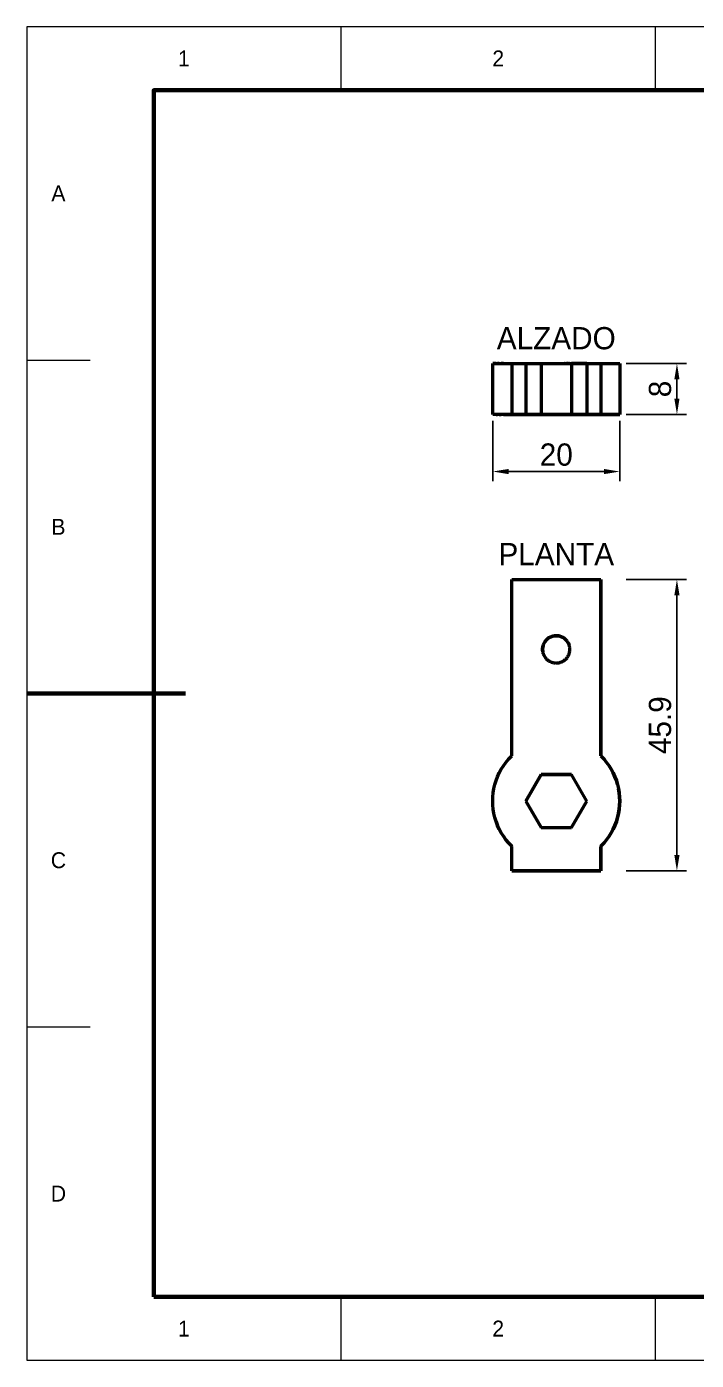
# Model space of a CAD drawing. Header units: millimetres. Extents: x 0 to 297, y 0 to 210.
# Drawn here: x 0 to 105.4, y 0 to 210 of the extents above; entities that cross this region are included whole.
import ezdxf
from ezdxf.enums import TextEntityAlignment as Align

# ---------------------------------------------------------------- set-up
doc = ezdxf.new("R2010")
doc.units = ezdxf.units.MM
doc.linetypes.add('DASHED', pattern=[1.524, 1.27, -0.254])
for name, color, linetype, lineweight in [('COTAS', 7, 'CONTINUOUS', 25), ('FINA', 7, 'CONTINUOUS', 18), ('NORMA', 7, 'CONTINUOUS', 70), ('OCULTA', 8, 'DASHED', 25), ('TEXTO', 7, 'CONTINUOUS', 25), ('VISIBLE', 7, 'CONTINUOUS', 50)]:
    doc.layers.add(name, color=color, linetype=linetype, lineweight=lineweight)
doc.dimstyles.new('F3D_1000', dxfattribs={"dimtxt": 3.5, "dimasz": 2.5, "dimexe": 1.5, "dimexo": 1, "dimgap": 0.9, "dimtad": 1, "dimdec": 1, "dimdsep": 46, "dimcen": 2.5, "dimazin": 3, "dimtfac": 1, "dimtmove": 0, "dimatfit": 3})

msp = doc.modelspace()

# ---------------------------------------------------------------- linework, layer by layer
at = {"layer": 'FINA'}
for p, q in [((49.5, 200), (49.5, 210)), ((99, 200), (99, 210)), ((0, 157.5), (10, 157.5)), ((0, 105), (10, 105)), ((0, 52.5), (10, 52.5)), ((49.5, 0), (49.5, 10)), ((99, 0), (99, 10))]:
    msp.add_line(p, q, dxfattribs=at)
msp.add_lwpolyline([(0, 0), (297, 0), (297, 210), (0, 210)], close=True, dxfattribs=at)
at = {"layer": 'NORMA'}
msp.add_line((0, 105), (25, 105), dxfattribs=at)
msp.add_lwpolyline([(20, 10), (287, 10), (287, 200), (20, 200)], close=True, dxfattribs=at)
at = {"layer": 'OCULTA'}
for p, q in [((73.39, 156.95), (73.41, 156.95)), ((73.41, 156.95), (73.47, 156.95)), ((73.47, 156.95), (73.58, 156.95)), ((73.58, 156.95), (73.73, 156.95)), ((73.73, 156.95), (73.92, 156.95)), ((73.92, 156.95), (74.15, 156.95)), ((74.15, 156.95), (74.42, 156.95)), ((74.42, 156.95), (74.73, 156.95)), ((74.73, 156.95), (75.07, 156.95)), ((75.07, 156.95), (75.46, 156.95)), ((75.46, 156.95), (75.87, 156.95)), ((75.87, 156.95), (76.32, 156.95)), ((76.32, 156.95), (76.39, 156.95)), ((76.39, 156.95), (76.39, 156.95)), ((76.39, 156.95), (76.39, 156.95)), ((76.39, 156.95), (76.39, 156.95)), ((76.39, 156.95), (90.39, 156.95)), ((76.39, 156.95), (76.39, 148.95)), ((76.39, 156.95), (76.39, 148.95)), ((78.6, 156.95), (80.99, 156.95)), ((80.99, 156.95), (85.79, 156.95)), ((80.99, 156.95), (80.99, 148.95)), ((81.26, 156.95), (81.24, 156.95)), ((81.24, 156.95), (81.24, 156.95)), ((81.28, 156.95), (81.26, 156.95)), ((81.31, 156.95), (81.28, 156.95)), ((81.35, 156.95), (81.31, 156.95)), ((81.35, 156.95), (81.4, 156.95)), ((81.46, 156.95), (81.4, 156.95)), ((81.46, 156.95), (81.53, 156.95)), ((81.6, 156.95), (81.53, 156.95)), ((81.6, 156.95), (81.68, 156.95)), ((81.77, 156.95), (81.68, 156.95)), ((81.77, 156.95), (81.87, 156.95)), ((81.97, 156.95), (81.87, 156.95)), ((81.97, 156.95), (82.08, 156.95)), ((82.08, 156.95), (82.19, 156.95)), ((82.19, 156.95), (82.31, 156.95)), ((82.44, 156.95), (82.31, 156.95)), ((82.44, 156.95), (82.57, 156.95)), ((82.57, 156.95), (82.7, 156.95)), ((82.7, 156.95), (82.83, 156.95)), ((82.83, 156.95), (82.97, 156.95)), ((82.97, 156.95), (83.11, 156.95)), ((83.11, 156.95), (83.25, 156.95)), ((83.25, 156.95), (83.39, 156.95)), ((83.39, 156.95), (83.53, 156.95)), ((83.53, 156.95), (83.67, 156.95)), ((83.67, 156.95), (83.81, 156.95)), ((83.81, 156.95), (83.95, 156.95)), ((83.95, 156.95), (84.08, 156.95)), ((84.08, 156.95), (84.21, 156.95)), ((84.21, 156.95), (84.34, 156.95)), ((84.34, 156.95), (84.46, 156.95)), ((84.46, 156.95), (84.58, 156.95)), ((84.58, 156.95), (84.7, 156.95)), ((84.7, 156.95), (84.81, 156.95)), ((84.81, 156.95), (84.91, 156.95)), ((84.91, 156.95), (85.01, 156.95)), ((85.01, 156.95), (85.09, 156.95)), ((85.09, 156.95), (85.18, 156.95)), ((85.18, 156.95), (85.25, 156.95)), ((85.25, 156.95), (85.32, 156.95)), ((85.32, 156.95), (85.38, 156.95)), ((85.38, 156.95), (85.43, 156.95)), ((85.43, 156.95), (85.47, 156.95)), ((85.47, 156.95), (85.5, 156.95)), ((85.5, 156.95), (85.52, 156.95)), ((85.52, 156.95), (85.53, 156.95)), ((85.53, 156.95), (85.54, 156.95)), ((85.79, 156.95), (88.18, 156.95)), ((85.79, 156.95), (85.79, 148.95)), ((90.39, 156.95), (90.39, 156.95)), ((90.39, 156.95), (90.46, 156.95)), ((90.39, 156.95), (90.39, 156.95)), ((90.39, 156.95), (90.39, 156.95)), ((90.39, 156.95), (90.39, 148.95)), ((90.39, 156.95), (90.39, 148.95)), ((90.46, 156.95), (90.91, 156.95)), ((91.32, 156.95), (90.91, 156.95)), ((91.32, 156.95), (91.7, 156.95)), ((92.05, 156.95), (91.7, 156.95)), ((92.05, 156.95), (92.36, 156.95)), ((92.63, 156.95), (92.36, 156.95)), ((92.86, 156.95), (92.63, 156.95)), ((93.05, 156.95), (92.86, 156.95)), ((93.05, 156.95), (93.2, 156.95)), ((93.3, 156.95), (93.2, 156.95)), ((93.37, 156.95), (93.3, 156.95)), ((93.39, 156.95), (93.37, 156.95)), ((73.39, 148.95), (73.41, 148.95)), ((73.41, 148.95), (73.47, 148.95)), ((73.47, 148.95), (73.58, 148.95)), ((73.58, 148.95), (73.73, 148.95)), ((73.73, 148.95), (73.92, 148.95)), ((73.92, 148.95), (74.15, 148.95)), ((74.15, 148.95), (74.42, 148.95)), ((74.42, 148.95), (74.73, 148.95)), ((74.73, 148.95), (75.07, 148.95)), ((75.07, 148.95), (75.46, 148.95)), ((75.46, 148.95), (75.87, 148.95)), ((75.87, 148.95), (76.32, 148.95)), ((76.32, 148.95), (76.39, 148.95)), ((76.39, 148.95), (76.39, 148.95)), ((76.39, 148.95), (76.39, 148.95)), ((76.39, 148.95), (76.39, 148.95)), ((76.39, 148.95), (90.39, 148.95)), ((78.6, 148.95), (80.99, 148.95)), ((80.99, 148.95), (85.79, 148.95)), ((81.26, 148.95), (81.24, 148.95)), ((81.24, 148.95), (81.24, 148.95)), ((81.28, 148.95), (81.26, 148.95)), ((81.31, 148.95), (81.28, 148.95)), ((81.35, 148.95), (81.31, 148.95)), ((81.35, 148.95), (81.4, 148.95)), ((81.46, 148.95), (81.4, 148.95)), ((81.46, 148.95), (81.53, 148.95)), ((81.6, 148.95), (81.53, 148.95)), ((81.6, 148.95), (81.68, 148.95)), ((81.77, 148.95), (81.68, 148.95)), ((81.77, 148.95), (81.87, 148.95)), ((81.97, 148.95), (81.87, 148.95)), ((81.97, 148.95), (82.08, 148.95)), ((82.08, 148.95), (82.19, 148.95)), ((82.19, 148.95), (82.31, 148.95)), ((82.44, 148.95), (82.31, 148.95)), ((82.44, 148.95), (82.57, 148.95)), ((82.57, 148.95), (82.7, 148.95)), ((82.7, 148.95), (82.83, 148.95)), ((82.83, 148.95), (82.97, 148.95)), ((82.97, 148.95), (83.11, 148.95)), ((83.11, 148.95), (83.25, 148.95)), ((83.25, 148.95), (83.39, 148.95)), ((83.39, 148.95), (83.53, 148.95)), ((83.53, 148.95), (83.67, 148.95)), ((83.67, 148.95), (83.81, 148.95)), ((83.81, 148.95), (83.95, 148.95)), ((83.95, 148.95), (84.08, 148.95)), ((84.08, 148.95), (84.21, 148.95)), ((84.21, 148.95), (84.34, 148.95)), ((84.34, 148.95), (84.46, 148.95)), ((84.46, 148.95), (84.58, 148.95)), ((84.58, 148.95), (84.7, 148.95)), ((84.7, 148.95), (84.81, 148.95)), ((84.81, 148.95), (84.91, 148.95)), ((84.91, 148.95), (85.01, 148.95)), ((85.01, 148.95), (85.09, 148.95)), ((85.09, 148.95), (85.18, 148.95)), ((85.18, 148.95), (85.25, 148.95)), ((85.25, 148.95), (85.32, 148.95)), ((85.32, 148.95), (85.38, 148.95)), ((85.38, 148.95), (85.43, 148.95)), ((85.43, 148.95), (85.47, 148.95)), ((85.47, 148.95), (85.5, 148.95)), ((85.5, 148.95), (85.52, 148.95)), ((85.52, 148.95), (85.53, 148.95)), ((85.53, 148.95), (85.54, 148.95)), ((85.79, 148.95), (88.18, 148.95)), ((90.39, 148.95), (90.39, 148.95)), ((90.39, 148.95), (90.46, 148.95)), ((90.39, 148.95), (90.39, 148.95)), ((90.39, 148.95), (90.39, 148.95)), ((90.46, 148.95), (90.91, 148.95)), ((91.32, 148.95), (90.91, 148.95)), ((91.32, 148.95), (91.7, 148.95)), ((92.05, 148.95), (91.7, 148.95)), ((92.05, 148.95), (92.36, 148.95)), ((92.63, 148.95), (92.36, 148.95)), ((92.86, 148.95), (92.63, 148.95)), ((93.05, 148.95), (92.86, 148.95)), ((93.05, 148.95), (93.2, 148.95)), ((93.3, 148.95), (93.2, 148.95)), ((93.37, 148.95), (93.3, 148.95)), ((93.39, 148.95), (93.37, 148.95)), ((76.39, 122.95), (76.39, 122.95)), ((76.39, 111.95), (76.39, 122.95)), ((76.39, 122.95), (90.39, 122.95)), ((90.39, 122.95), (90.39, 122.95)), ((90.39, 111.95), (90.39, 122.95)), ((81.77, 113.37), (81.87, 113.47)), ((81.87, 113.47), (81.97, 113.57)), ((81.97, 113.57), (82.08, 113.66)), ((82.08, 113.66), (82.19, 113.74)), ((82.19, 113.74), (82.31, 113.81)), ((82.31, 113.81), (82.44, 113.88)), ((82.44, 113.88), (82.57, 113.94)), ((82.57, 113.94), (82.7, 113.99)), ((82.7, 113.99), (82.83, 114.03)), ((82.83, 114.03), (82.97, 114.06)), ((82.97, 114.06), (83.11, 114.08)), ((83.11, 114.08), (83.25, 114.1)), ((83.25, 114.1), (83.39, 114.1)), ((83.39, 114.1), (83.53, 114.1)), ((83.53, 114.1), (83.67, 114.08)), ((83.67, 114.08), (83.81, 114.06)), ((83.81, 114.06), (83.95, 114.03)), ((83.95, 114.03), (84.08, 113.99)), ((84.08, 113.99), (84.21, 113.94)), ((84.21, 113.94), (84.34, 113.88)), ((84.34, 113.88), (84.46, 113.81)), ((84.46, 113.81), (84.58, 113.74)), ((84.58, 113.74), (84.7, 113.66)), ((84.81, 113.57), (84.7, 113.66)), ((84.81, 113.57), (84.91, 113.47)), ((84.91, 113.47), (85.01, 113.37)), ((76.39, 95.21), (76.39, 111.95)), ((81.24, 112.09), (81.26, 112.23)), ((81.24, 111.95), (81.24, 112.09)), ((81.24, 111.81), (81.24, 111.95)), ((81.26, 111.67), (81.24, 111.81)), ((81.26, 112.23), (81.28, 112.37)), ((81.28, 111.53), (81.26, 111.67)), ((81.28, 112.37), (81.31, 112.51)), ((81.31, 111.39), (81.28, 111.53)), ((81.31, 112.51), (81.35, 112.64)), ((81.35, 111.26), (81.31, 111.39)), ((81.35, 112.64), (81.4, 112.77)), ((81.4, 112.77), (81.46, 112.9)), ((81.46, 112.9), (81.53, 113.03)), ((81.53, 113.03), (81.6, 113.15)), ((81.6, 113.15), (81.68, 113.26)), ((81.68, 113.26), (81.77, 113.37)), ((85.09, 113.26), (85.01, 113.37)), ((85.09, 113.26), (85.18, 113.15)), ((85.25, 113.03), (85.18, 113.15)), ((85.32, 112.9), (85.25, 113.03)), ((85.32, 112.9), (85.38, 112.77)), ((85.38, 112.77), (85.43, 112.64)), ((85.47, 112.51), (85.43, 112.64)), ((85.43, 111.26), (85.47, 111.39)), ((85.5, 112.37), (85.47, 112.51)), ((85.47, 111.39), (85.5, 111.53)), ((85.5, 112.37), (85.52, 112.23)), ((85.5, 111.53), (85.52, 111.67)), ((85.53, 112.09), (85.52, 112.23)), ((85.52, 111.67), (85.53, 111.81)), ((85.54, 111.95), (85.53, 112.09)), ((85.53, 111.81), (85.54, 111.95)), ((90.39, 95.21), (90.39, 111.95)), ((81.35, 111.26), (81.4, 111.13)), ((81.46, 111), (81.4, 111.13)), ((81.46, 111), (81.53, 110.88)), ((81.6, 110.76), (81.53, 110.88)), ((81.6, 110.76), (81.68, 110.64)), ((81.77, 110.53), (81.68, 110.64)), ((81.77, 110.53), (81.87, 110.43)), ((81.97, 110.33), (81.87, 110.43)), ((81.97, 110.33), (82.08, 110.25)), ((82.08, 110.25), (82.19, 110.16)), ((82.19, 110.16), (82.31, 110.09)), ((82.44, 110.02), (82.31, 110.09)), ((82.44, 110.02), (82.57, 109.96)), ((82.57, 109.96), (82.7, 109.92)), ((82.7, 109.92), (82.83, 109.87)), ((82.83, 109.87), (82.97, 109.84)), ((82.97, 109.84), (83.11, 109.82)), ((83.11, 109.82), (83.25, 109.81)), ((83.25, 109.81), (83.39, 109.8)), ((83.39, 109.8), (83.53, 109.81)), ((83.53, 109.81), (83.67, 109.82)), ((83.67, 109.82), (83.81, 109.84)), ((83.81, 109.84), (83.95, 109.87)), ((83.95, 109.87), (84.08, 109.92)), ((84.08, 109.92), (84.21, 109.96)), ((84.21, 109.96), (84.34, 110.02)), ((84.34, 110.02), (84.46, 110.09)), ((84.46, 110.09), (84.58, 110.16)), ((84.58, 110.16), (84.7, 110.25)), ((84.7, 110.25), (84.81, 110.33)), ((84.81, 110.33), (84.91, 110.43)), ((84.91, 110.43), (85.01, 110.53)), ((85.01, 110.53), (85.09, 110.64)), ((85.09, 110.64), (85.18, 110.76)), ((85.18, 110.76), (85.25, 110.88)), ((85.25, 110.88), (85.32, 111)), ((85.32, 111), (85.38, 111.13)), ((85.38, 111.13), (85.43, 111.26)), ((75.46, 94.16), (75.87, 94.66)), ((75.87, 94.66), (76.32, 95.14)), ((76.32, 95.14), (76.39, 95.21)), ((76.39, 95.21), (76.39, 95.21)), ((90.39, 95.21), (90.39, 95.21)), ((90.39, 95.21), (90.46, 95.14)), ((90.46, 95.14), (90.91, 94.66)), ((91.32, 94.16), (90.91, 94.66)), ((74.15, 91.9), (74.42, 92.49)), ((74.42, 92.49), (74.73, 93.07)), ((74.73, 93.07), (75.07, 93.63)), ((75.07, 93.63), (75.46, 94.16)), ((91.32, 94.16), (91.7, 93.63)), ((92.05, 93.07), (91.7, 93.63)), ((92.05, 93.07), (92.36, 92.49)), ((92.63, 91.9), (92.36, 92.49)), ((73.58, 90.02), (73.73, 90.66)), ((73.73, 90.66), (73.92, 91.29)), ((73.92, 91.29), (74.15, 91.9)), ((78.6, 88.07), (80.99, 92.22)), ((80.99, 92.22), (80.99, 92.22)), ((80.99, 92.22), (85.79, 92.22)), ((85.79, 92.22), (85.79, 92.22)), ((88.18, 88.07), (85.79, 92.22)), ((92.86, 91.29), (92.63, 91.9)), ((93.05, 90.66), (92.86, 91.29)), ((93.05, 90.66), (93.2, 90.02)), ((73.39, 88.07), (73.41, 88.73)), ((73.41, 88.73), (73.47, 89.38)), ((73.47, 89.38), (73.58, 90.02)), ((93.3, 89.38), (93.2, 90.02)), ((93.37, 88.73), (93.3, 89.38)), ((93.39, 88.07), (93.37, 88.73)), ((73.41, 87.42), (73.39, 88.07)), ((73.47, 86.77), (73.41, 87.42)), ((73.58, 86.12), (73.47, 86.77)), ((73.73, 85.48), (73.58, 86.12)), ((78.6, 88.07), (78.6, 88.07)), ((78.6, 88.07), (80.99, 83.92)), ((85.79, 83.92), (88.18, 88.07)), ((88.18, 88.07), (88.18, 88.07)), ((93.05, 85.48), (93.2, 86.12)), ((93.2, 86.12), (93.3, 86.77)), ((93.3, 86.77), (93.37, 87.42)), ((93.37, 87.42), (93.39, 88.07)), ((73.92, 84.86), (73.73, 85.48)), ((73.92, 84.86), (74.15, 84.24)), ((74.42, 83.65), (74.15, 84.24)), ((92.36, 83.65), (92.63, 84.24)), ((92.63, 84.24), (92.86, 84.86)), ((92.86, 84.86), (93.05, 85.48)), ((74.42, 83.65), (74.73, 83.07)), ((75.07, 82.52), (74.73, 83.07)), ((75.07, 82.52), (75.46, 81.98)), ((75.46, 81.98), (75.87, 81.48)), ((80.99, 83.92), (80.99, 83.92)), ((80.99, 83.92), (85.79, 83.92)), ((85.79, 83.92), (85.79, 83.92)), ((90.91, 81.48), (91.32, 81.98)), ((91.32, 81.98), (91.7, 82.52)), ((91.7, 82.52), (92.05, 83.07)), ((92.05, 83.07), (92.36, 83.65)), ((75.87, 81.48), (76.32, 81)), ((76.32, 81), (76.39, 80.93)), ((76.39, 80.93), (76.39, 80.93)), ((76.39, 77.07), (76.39, 80.93)), ((90.39, 80.93), (90.46, 81)), ((90.39, 80.93), (90.39, 80.93)), ((90.39, 77.07), (90.39, 80.93)), ((90.46, 81), (90.91, 81.48)), ((76.39, 77.07), (76.39, 77.07)), ((76.39, 77.07), (90.39, 77.07)), ((90.39, 77.07), (90.39, 77.07))]:
    msp.add_line(p, q, dxfattribs=at)
at = {"layer": 'VISIBLE'}
for p, q in [((73.41, 156.95), (73.39, 156.95)), ((73.39, 148.95), (73.39, 156.95)), ((73.39, 156.95), (73.39, 156.95)), ((73.39, 156.95), (73.39, 156.95)), ((73.39, 156.95), (93.39, 156.95)), ((73.47, 156.95), (73.41, 156.95)), ((73.58, 156.95), (73.47, 156.95)), ((73.73, 156.95), (73.58, 156.95)), ((73.92, 156.95), (73.73, 156.95)), ((73.92, 156.95), (74.15, 156.95)), ((74.42, 156.95), (74.15, 156.95)), ((74.42, 156.95), (74.73, 156.95)), ((75.07, 156.95), (74.73, 156.95)), ((75.07, 156.95), (75.46, 156.95)), ((75.46, 156.95), (75.87, 156.95)), ((75.87, 156.95), (76.32, 156.95)), ((76.32, 156.95), (76.39, 156.95)), ((76.39, 156.95), (90.39, 156.95)), ((76.39, 156.95), (76.39, 148.95)), ((76.39, 156.95), (76.39, 148.95)), ((78.6, 156.95), (80.99, 156.95)), ((78.6, 156.95), (78.6, 148.95)), ((80.99, 156.95), (85.79, 156.95)), ((80.99, 156.95), (80.99, 148.95)), ((81.24, 156.95), (81.24, 156.95)), ((81.24, 156.95), (81.26, 156.95)), ((81.26, 156.95), (81.28, 156.95)), ((81.28, 156.95), (81.31, 156.95)), ((81.31, 156.95), (81.35, 156.95)), ((81.35, 156.95), (81.4, 156.95)), ((81.4, 156.95), (81.46, 156.95)), ((81.46, 156.95), (81.53, 156.95)), ((81.53, 156.95), (81.6, 156.95)), ((81.6, 156.95), (81.68, 156.95)), ((81.68, 156.95), (81.77, 156.95)), ((81.77, 156.95), (81.87, 156.95)), ((81.87, 156.95), (81.97, 156.95)), ((81.97, 156.95), (82.08, 156.95)), ((82.08, 156.95), (82.19, 156.95)), ((82.19, 156.95), (82.31, 156.95)), ((82.31, 156.95), (82.44, 156.95)), ((82.44, 156.95), (82.57, 156.95)), ((82.57, 156.95), (82.7, 156.95)), ((82.7, 156.95), (82.83, 156.95)), ((82.83, 156.95), (82.97, 156.95)), ((82.97, 156.95), (83.11, 156.95)), ((83.11, 156.95), (83.25, 156.95)), ((83.25, 156.95), (83.39, 156.95)), ((83.39, 156.95), (83.53, 156.95)), ((83.53, 156.95), (83.67, 156.95)), ((83.67, 156.95), (83.81, 156.95)), ((83.81, 156.95), (83.95, 156.95)), ((83.95, 156.95), (84.08, 156.95)), ((84.08, 156.95), (84.21, 156.95)), ((84.21, 156.95), (84.34, 156.95)), ((84.34, 156.95), (84.46, 156.95)), ((84.46, 156.95), (84.58, 156.95)), ((84.58, 156.95), (84.7, 156.95)), ((84.81, 156.95), (84.7, 156.95)), ((84.81, 156.95), (84.91, 156.95)), ((84.91, 156.95), (85.01, 156.95)), ((85.09, 156.95), (85.01, 156.95)), ((85.09, 156.95), (85.18, 156.95)), ((85.25, 156.95), (85.18, 156.95)), ((85.32, 156.95), (85.25, 156.95)), ((85.32, 156.95), (85.38, 156.95)), ((85.38, 156.95), (85.43, 156.95)), ((85.47, 156.95), (85.43, 156.95)), ((85.5, 156.95), (85.47, 156.95)), ((85.5, 156.95), (85.52, 156.95)), ((85.53, 156.95), (85.52, 156.95)), ((85.54, 156.95), (85.53, 156.95)), ((88.18, 156.95), (85.79, 156.95)), ((85.79, 156.95), (85.79, 148.95)), ((88.18, 156.95), (88.18, 148.95)), ((90.39, 156.95), (90.46, 156.95)), ((90.39, 156.95), (90.39, 148.95)), ((90.39, 156.95), (90.39, 148.95)), ((90.46, 156.95), (90.91, 156.95)), ((90.91, 156.95), (91.32, 156.95)), ((91.32, 156.95), (91.7, 156.95)), ((91.7, 156.95), (92.05, 156.95)), ((92.05, 156.95), (92.36, 156.95)), ((92.36, 156.95), (92.63, 156.95)), ((92.63, 156.95), (92.86, 156.95)), ((92.86, 156.95), (93.05, 156.95)), ((93.05, 156.95), (93.2, 156.95)), ((93.2, 156.95), (93.3, 156.95)), ((93.3, 156.95), (93.37, 156.95)), ((93.37, 156.95), (93.39, 156.95)), ((93.39, 156.95), (93.39, 156.95)), ((93.39, 156.95), (93.39, 156.95)), ((93.39, 156.95), (93.39, 148.95)), ((73.41, 148.95), (73.39, 148.95)), ((73.39, 148.95), (73.39, 148.95)), ((75.87, 148.95), (73.39, 148.95)), ((73.39, 148.95), (73.39, 148.95)), ((73.47, 148.95), (73.41, 148.95)), ((73.58, 148.95), (73.47, 148.95)), ((73.73, 148.95), (73.58, 148.95)), ((73.92, 148.95), (73.73, 148.95)), ((73.92, 148.95), (74.15, 148.95)), ((74.42, 148.95), (74.15, 148.95)), ((74.42, 148.95), (74.73, 148.95)), ((75.07, 148.95), (74.73, 148.95)), ((75.07, 148.95), (75.46, 148.95)), ((75.46, 148.95), (75.87, 148.95)), ((75.87, 148.95), (76.32, 148.95)), ((76.32, 148.95), (75.87, 148.95)), ((76.32, 148.95), (76.39, 148.95)), ((85.79, 148.95), (76.32, 148.95)), ((76.39, 148.95), (90.39, 148.95)), ((78.6, 148.95), (80.99, 148.95)), ((80.99, 148.95), (85.79, 148.95)), ((81.24, 148.95), (81.24, 148.95)), ((81.24, 148.95), (81.26, 148.95)), ((81.26, 148.95), (81.28, 148.95)), ((81.28, 148.95), (81.31, 148.95)), ((81.31, 148.95), (81.35, 148.95)), ((81.35, 148.95), (81.4, 148.95)), ((81.4, 148.95), (81.46, 148.95)), ((81.46, 148.95), (81.53, 148.95)), ((81.53, 148.95), (81.6, 148.95)), ((81.6, 148.95), (81.68, 148.95)), ((81.68, 148.95), (81.77, 148.95)), ((81.77, 148.95), (81.87, 148.95)), ((81.87, 148.95), (81.97, 148.95)), ((81.97, 148.95), (82.08, 148.95)), ((82.08, 148.95), (82.19, 148.95)), ((82.19, 148.95), (82.31, 148.95)), ((82.31, 148.95), (82.44, 148.95)), ((82.44, 148.95), (82.57, 148.95)), ((82.57, 148.95), (82.7, 148.95)), ((82.7, 148.95), (82.83, 148.95)), ((82.83, 148.95), (82.97, 148.95)), ((82.97, 148.95), (83.11, 148.95)), ((83.11, 148.95), (83.25, 148.95)), ((83.25, 148.95), (83.39, 148.95)), ((83.39, 148.95), (83.53, 148.95)), ((83.53, 148.95), (83.67, 148.95)), ((83.67, 148.95), (83.81, 148.95)), ((83.81, 148.95), (83.95, 148.95)), ((83.95, 148.95), (84.08, 148.95)), ((84.08, 148.95), (84.21, 148.95)), ((84.21, 148.95), (84.34, 148.95)), ((84.34, 148.95), (84.46, 148.95)), ((84.46, 148.95), (84.58, 148.95)), ((84.58, 148.95), (84.7, 148.95)), ((84.81, 148.95), (84.7, 148.95)), ((84.81, 148.95), (84.91, 148.95)), ((84.91, 148.95), (85.01, 148.95)), ((85.09, 148.95), (85.01, 148.95)), ((85.09, 148.95), (85.18, 148.95)), ((85.25, 148.95), (85.18, 148.95)), ((85.32, 148.95), (85.25, 148.95)), ((85.32, 148.95), (85.38, 148.95)), ((85.38, 148.95), (85.43, 148.95)), ((85.47, 148.95), (85.43, 148.95)), ((85.5, 148.95), (85.47, 148.95)), ((85.5, 148.95), (85.52, 148.95)), ((85.53, 148.95), (85.52, 148.95)), ((85.54, 148.95), (85.53, 148.95)), ((88.18, 148.95), (85.79, 148.95)), ((87.73, 148.95), (85.79, 148.95)), ((90.39, 148.95), (87.73, 148.95)), ((90.39, 148.95), (90.46, 148.95)), ((93.39, 148.95), (90.39, 148.95)), ((90.46, 148.95), (90.91, 148.95)), ((90.91, 148.95), (91.32, 148.95)), ((91.32, 148.95), (91.7, 148.95)), ((91.7, 148.95), (92.05, 148.95)), ((92.05, 148.95), (92.36, 148.95)), ((92.36, 148.95), (92.63, 148.95)), ((92.63, 148.95), (92.86, 148.95)), ((92.86, 148.95), (93.05, 148.95)), ((93.05, 148.95), (93.2, 148.95)), ((93.2, 148.95), (93.3, 148.95)), ((93.3, 148.95), (93.37, 148.95)), ((93.37, 148.95), (93.39, 148.95)), ((93.39, 148.95), (93.39, 148.95)), ((93.39, 148.95), (93.39, 148.95)), ((76.39, 111.95), (76.39, 122.95)), ((76.39, 122.95), (90.39, 122.95)), ((76.39, 95.21), (76.39, 122.95)), ((76.39, 122.95), (76.39, 122.95)), ((76.39, 122.95), (76.39, 122.95)), ((76.39, 122.95), (90.39, 122.95)), ((90.39, 111.95), (90.39, 122.95)), ((90.39, 122.95), (90.39, 122.95)), ((90.39, 122.95), (90.39, 122.95)), ((90.39, 122.95), (90.39, 95.21)), ((81.77, 113.37), (81.87, 113.47)), ((81.87, 113.47), (81.77, 113.37)), ((81.87, 113.47), (81.97, 113.57)), ((81.97, 113.57), (81.87, 113.47)), ((81.87, 113.47), (81.87, 113.47)), ((81.97, 113.57), (82.08, 113.66)), ((82.08, 113.66), (81.97, 113.57)), ((81.97, 113.57), (81.97, 113.57)), ((82.08, 113.66), (82.19, 113.74)), ((82.19, 113.74), (82.08, 113.66)), ((82.08, 113.66), (82.08, 113.66)), ((82.19, 113.74), (82.31, 113.81)), ((82.31, 113.81), (82.19, 113.74)), ((82.19, 113.74), (82.19, 113.74)), ((82.31, 113.81), (82.44, 113.88)), ((82.44, 113.88), (82.31, 113.81)), ((82.31, 113.81), (82.31, 113.81)), ((82.44, 113.88), (82.57, 113.94)), ((82.57, 113.94), (82.44, 113.88)), ((82.44, 113.88), (82.44, 113.88)), ((82.57, 113.94), (82.7, 113.99)), ((82.7, 113.99), (82.57, 113.94)), ((82.57, 113.94), (82.57, 113.94)), ((82.7, 113.99), (82.83, 114.03)), ((82.83, 114.03), (82.7, 113.99)), ((82.7, 113.99), (82.7, 113.99)), ((82.83, 114.03), (82.97, 114.06)), ((82.97, 114.06), (82.83, 114.03)), ((82.83, 114.03), (82.83, 114.03)), ((82.97, 114.06), (83.11, 114.08)), ((83.11, 114.08), (82.97, 114.06)), ((82.97, 114.06), (82.97, 114.06)), ((83.11, 114.08), (83.25, 114.1)), ((83.25, 114.1), (83.11, 114.08)), ((83.11, 114.08), (83.11, 114.08)), ((83.25, 114.1), (83.39, 114.1)), ((83.25, 114.1), (83.25, 114.1)), ((83.39, 114.1), (83.25, 114.1)), ((83.39, 114.1), (83.53, 114.1)), ((83.53, 114.1), (83.39, 114.1)), ((83.39, 114.1), (83.39, 114.1)), ((83.53, 114.1), (83.67, 114.08)), ((83.67, 114.08), (83.53, 114.1)), ((83.53, 114.1), (83.53, 114.1)), ((83.67, 114.08), (83.81, 114.06)), ((83.81, 114.06), (83.67, 114.08)), ((83.67, 114.08), (83.67, 114.08)), ((83.81, 114.06), (83.95, 114.03)), ((83.95, 114.03), (83.81, 114.06)), ((83.81, 114.06), (83.81, 114.06)), ((83.95, 114.03), (84.08, 113.99)), ((84.08, 113.99), (83.95, 114.03)), ((83.95, 114.03), (83.95, 114.03)), ((84.08, 113.99), (84.21, 113.94)), ((84.21, 113.94), (84.08, 113.99)), ((84.08, 113.99), (84.08, 113.99)), ((84.21, 113.94), (84.34, 113.88)), ((84.34, 113.88), (84.21, 113.94)), ((84.21, 113.94), (84.21, 113.94)), ((84.34, 113.88), (84.46, 113.81)), ((84.46, 113.81), (84.34, 113.88)), ((84.34, 113.88), (84.34, 113.88)), ((84.46, 113.81), (84.58, 113.74)), ((84.58, 113.74), (84.46, 113.81)), ((84.46, 113.81), (84.46, 113.81)), ((84.58, 113.74), (84.7, 113.66)), ((84.7, 113.66), (84.58, 113.74)), ((84.58, 113.74), (84.58, 113.74)), ((84.81, 113.57), (84.7, 113.66)), ((84.81, 113.57), (84.7, 113.66)), ((84.7, 113.66), (84.7, 113.66)), ((84.81, 113.57), (84.91, 113.47)), ((84.91, 113.47), (84.81, 113.57)), ((84.81, 113.57), (84.81, 113.57)), ((84.91, 113.47), (85.01, 113.37)), ((85.01, 113.37), (84.91, 113.47)), ((84.91, 113.47), (84.91, 113.47)), ((76.39, 95.21), (76.39, 111.95)), ((81.24, 112.09), (81.26, 112.23)), ((81.26, 112.23), (81.24, 112.09)), ((81.24, 111.95), (81.24, 112.09)), ((81.24, 112.09), (81.24, 112.09)), ((81.24, 112.09), (81.24, 111.95)), ((81.24, 111.81), (81.24, 111.95)), ((81.24, 111.95), (81.24, 111.95)), ((81.24, 111.95), (81.24, 111.81)), ((81.26, 111.67), (81.24, 111.81)), ((81.24, 111.81), (81.24, 111.81)), ((81.24, 111.81), (81.26, 111.67)), ((81.26, 112.23), (81.28, 112.37)), ((81.28, 112.37), (81.26, 112.23)), ((81.26, 112.23), (81.26, 112.23)), ((81.28, 111.53), (81.26, 111.67)), ((81.26, 111.67), (81.26, 111.67)), ((81.26, 111.67), (81.28, 111.53)), ((81.28, 112.37), (81.31, 112.51)), ((81.31, 112.51), (81.28, 112.37)), ((81.28, 112.37), (81.28, 112.37)), ((81.31, 111.39), (81.28, 111.53)), ((81.28, 111.53), (81.28, 111.53)), ((81.28, 111.53), (81.31, 111.39)), ((81.31, 112.51), (81.35, 112.64)), ((81.35, 112.64), (81.31, 112.51)), ((81.31, 112.51), (81.31, 112.51)), ((81.35, 111.26), (81.31, 111.39)), ((81.31, 111.39), (81.31, 111.39)), ((81.31, 111.39), (81.35, 111.26)), ((81.35, 112.64), (81.4, 112.77)), ((81.4, 112.77), (81.35, 112.64)), ((81.35, 112.64), (81.35, 112.64)), ((81.4, 112.77), (81.46, 112.9)), ((81.46, 112.9), (81.4, 112.77)), ((81.4, 112.77), (81.4, 112.77)), ((81.46, 112.9), (81.53, 113.03)), ((81.53, 113.03), (81.46, 112.9)), ((81.46, 112.9), (81.46, 112.9)), ((81.53, 113.03), (81.6, 113.15)), ((81.6, 113.15), (81.53, 113.03)), ((81.53, 113.03), (81.53, 113.03)), ((81.6, 113.15), (81.68, 113.26)), ((81.68, 113.26), (81.6, 113.15)), ((81.6, 113.15), (81.6, 113.15)), ((81.68, 113.26), (81.77, 113.37)), ((81.77, 113.37), (81.68, 113.26)), ((81.68, 113.26), (81.68, 113.26)), ((81.77, 113.37), (81.77, 113.37)), ((85.09, 113.26), (85.01, 113.37)), ((85.09, 113.26), (85.01, 113.37)), ((85.01, 113.37), (85.01, 113.37)), ((85.09, 113.26), (85.18, 113.15)), ((85.18, 113.15), (85.09, 113.26)), ((85.09, 113.26), (85.09, 113.26)), ((85.25, 113.03), (85.18, 113.15)), ((85.25, 113.03), (85.18, 113.15)), ((85.18, 113.15), (85.18, 113.15)), ((85.32, 112.9), (85.25, 113.03)), ((85.32, 112.9), (85.25, 113.03)), ((85.25, 113.03), (85.25, 113.03)), ((85.32, 112.9), (85.38, 112.77)), ((85.38, 112.77), (85.32, 112.9)), ((85.32, 112.9), (85.32, 112.9)), ((85.38, 112.77), (85.43, 112.64)), ((85.43, 112.64), (85.38, 112.77)), ((85.38, 112.77), (85.38, 112.77)), ((85.47, 112.51), (85.43, 112.64)), ((85.47, 112.51), (85.43, 112.64)), ((85.43, 112.64), (85.43, 112.64)), ((85.43, 111.26), (85.47, 111.39)), ((85.43, 111.26), (85.47, 111.39)), ((85.5, 112.37), (85.47, 112.51)), ((85.5, 112.37), (85.47, 112.51)), ((85.47, 112.51), (85.47, 112.51)), ((85.47, 111.39), (85.5, 111.53)), ((85.47, 111.39), (85.5, 111.53)), ((85.47, 111.39), (85.47, 111.39)), ((85.5, 112.37), (85.52, 112.23)), ((85.52, 112.23), (85.5, 112.37)), ((85.5, 112.37), (85.5, 112.37)), ((85.5, 111.53), (85.52, 111.67)), ((85.5, 111.53), (85.52, 111.67)), ((85.5, 111.53), (85.5, 111.53)), ((85.53, 112.09), (85.52, 112.23)), ((85.53, 112.09), (85.52, 112.23)), ((85.52, 112.23), (85.52, 112.23)), ((85.52, 111.67), (85.53, 111.81)), ((85.52, 111.67), (85.53, 111.81)), ((85.52, 111.67), (85.52, 111.67)), ((85.54, 111.95), (85.53, 112.09)), ((85.54, 111.95), (85.53, 112.09)), ((85.53, 112.09), (85.53, 112.09)), ((85.53, 111.81), (85.54, 111.95)), ((85.53, 111.81), (85.54, 111.95)), ((85.53, 111.81), (85.53, 111.81)), ((85.54, 111.95), (85.54, 111.95)), ((90.39, 95.21), (90.39, 111.95)), ((81.35, 111.26), (81.4, 111.13)), ((81.35, 111.26), (81.35, 111.26)), ((81.35, 111.26), (81.4, 111.13)), ((81.46, 111), (81.4, 111.13)), ((81.4, 111.13), (81.4, 111.13)), ((81.4, 111.13), (81.46, 111)), ((81.46, 111), (81.53, 110.88)), ((81.46, 111), (81.46, 111)), ((81.46, 111), (81.53, 110.88)), ((81.6, 110.76), (81.53, 110.88)), ((81.53, 110.88), (81.53, 110.88)), ((81.53, 110.88), (81.6, 110.76)), ((81.6, 110.76), (81.68, 110.64)), ((81.6, 110.76), (81.6, 110.76)), ((81.6, 110.76), (81.68, 110.64)), ((81.77, 110.53), (81.68, 110.64)), ((81.68, 110.64), (81.68, 110.64)), ((81.68, 110.64), (81.77, 110.53)), ((81.77, 110.53), (81.87, 110.43)), ((81.77, 110.53), (81.77, 110.53)), ((81.77, 110.53), (81.87, 110.43)), ((81.97, 110.33), (81.87, 110.43)), ((81.87, 110.43), (81.87, 110.43)), ((81.87, 110.43), (81.97, 110.33)), ((81.97, 110.33), (82.08, 110.25)), ((81.97, 110.33), (81.97, 110.33)), ((81.97, 110.33), (82.08, 110.25)), ((82.08, 110.25), (82.19, 110.16)), ((82.08, 110.25), (82.08, 110.25)), ((82.08, 110.25), (82.19, 110.16)), ((82.19, 110.16), (82.31, 110.09)), ((82.19, 110.16), (82.19, 110.16)), ((82.19, 110.16), (82.31, 110.09)), ((82.44, 110.02), (82.31, 110.09)), ((82.31, 110.09), (82.31, 110.09)), ((82.31, 110.09), (82.44, 110.02)), ((82.44, 110.02), (82.57, 109.96)), ((82.44, 110.02), (82.44, 110.02)), ((82.44, 110.02), (82.57, 109.96)), ((82.57, 109.96), (82.7, 109.92)), ((82.57, 109.96), (82.57, 109.96)), ((82.57, 109.96), (82.7, 109.92)), ((82.7, 109.92), (82.83, 109.87)), ((82.7, 109.92), (82.7, 109.92)), ((82.7, 109.92), (82.83, 109.87)), ((82.83, 109.87), (82.97, 109.84)), ((82.83, 109.87), (82.83, 109.87)), ((82.83, 109.87), (82.97, 109.84)), ((82.97, 109.84), (83.11, 109.82)), ((82.97, 109.84), (82.97, 109.84)), ((82.97, 109.84), (83.11, 109.82)), ((83.11, 109.82), (83.25, 109.81)), ((83.11, 109.82), (83.11, 109.82)), ((83.11, 109.82), (83.25, 109.81)), ((83.25, 109.81), (83.39, 109.8)), ((83.25, 109.81), (83.25, 109.81)), ((83.25, 109.81), (83.39, 109.8)), ((83.39, 109.8), (83.53, 109.81)), ((83.39, 109.8), (83.53, 109.81)), ((83.39, 109.8), (83.39, 109.8)), ((83.53, 109.81), (83.67, 109.82)), ((83.53, 109.81), (83.67, 109.82)), ((83.53, 109.81), (83.53, 109.81)), ((83.67, 109.82), (83.81, 109.84)), ((83.67, 109.82), (83.81, 109.84)), ((83.67, 109.82), (83.67, 109.82)), ((83.81, 109.84), (83.95, 109.87)), ((83.81, 109.84), (83.95, 109.87)), ((83.81, 109.84), (83.81, 109.84)), ((83.95, 109.87), (84.08, 109.92)), ((83.95, 109.87), (84.08, 109.92)), ((83.95, 109.87), (83.95, 109.87)), ((84.08, 109.92), (84.21, 109.96)), ((84.08, 109.92), (84.21, 109.96)), ((84.08, 109.92), (84.08, 109.92)), ((84.21, 109.96), (84.34, 110.02)), ((84.21, 109.96), (84.34, 110.02)), ((84.21, 109.96), (84.21, 109.96)), ((84.34, 110.02), (84.46, 110.09)), ((84.34, 110.02), (84.46, 110.09)), ((84.34, 110.02), (84.34, 110.02)), ((84.46, 110.09), (84.58, 110.16)), ((84.46, 110.09), (84.58, 110.16)), ((84.46, 110.09), (84.46, 110.09)), ((84.58, 110.16), (84.7, 110.25)), ((84.58, 110.16), (84.7, 110.25)), ((84.58, 110.16), (84.58, 110.16)), ((84.7, 110.25), (84.81, 110.33)), ((84.7, 110.25), (84.81, 110.33)), ((84.7, 110.25), (84.7, 110.25)), ((84.81, 110.33), (84.91, 110.43)), ((84.81, 110.33), (84.91, 110.43)), ((84.81, 110.33), (84.81, 110.33)), ((84.91, 110.43), (85.01, 110.53)), ((84.91, 110.43), (85.01, 110.53)), ((84.91, 110.43), (84.91, 110.43)), ((85.01, 110.53), (85.09, 110.64)), ((85.01, 110.53), (85.09, 110.64)), ((85.01, 110.53), (85.01, 110.53)), ((85.09, 110.64), (85.18, 110.76)), ((85.09, 110.64), (85.18, 110.76)), ((85.09, 110.64), (85.09, 110.64)), ((85.18, 110.76), (85.25, 110.88)), ((85.18, 110.76), (85.25, 110.88)), ((85.18, 110.76), (85.18, 110.76)), ((85.25, 110.88), (85.32, 111)), ((85.25, 110.88), (85.32, 111)), ((85.25, 110.88), (85.25, 110.88)), ((85.32, 111), (85.38, 111.13)), ((85.32, 111), (85.38, 111.13)), ((85.32, 111), (85.32, 111)), ((85.38, 111.13), (85.43, 111.26)), ((85.38, 111.13), (85.43, 111.26)), ((85.38, 111.13), (85.38, 111.13)), ((85.43, 111.26), (85.43, 111.26)), ((75.46, 94.16), (75.87, 94.66)), ((75.46, 94.16), (75.87, 94.66)), ((75.87, 94.66), (76.32, 95.14)), ((75.87, 94.66), (76.32, 95.14)), ((75.87, 94.66), (75.87, 94.66)), ((76.32, 95.14), (76.39, 95.21)), ((76.32, 95.14), (76.39, 95.21)), ((76.32, 95.14), (76.32, 95.14)), ((76.39, 95.21), (76.39, 95.21)), ((76.39, 95.21), (76.39, 95.21)), ((76.39, 95.21), (76.39, 95.21)), ((76.39, 95.21), (76.39, 95.21)), ((76.39, 95.21), (76.39, 95.21)), ((76.39, 95.21), (76.39, 95.21)), ((76.39, 95.21), (76.39, 95.21)), ((76.39, 95.21), (76.39, 95.21)), ((90.39, 95.21), (90.46, 95.14)), ((90.39, 95.21), (90.39, 95.21)), ((90.39, 95.21), (90.39, 95.21)), ((90.39, 95.21), (90.39, 95.21)), ((90.39, 95.21), (90.39, 95.21)), ((90.39, 95.21), (90.39, 95.21)), ((90.39, 95.21), (90.39, 95.21)), ((90.39, 95.21), (90.39, 95.21)), ((90.39, 95.21), (90.39, 95.21)), ((90.39, 95.21), (90.46, 95.14)), ((90.46, 95.14), (90.91, 94.66)), ((90.46, 95.14), (90.46, 95.14)), ((90.46, 95.14), (90.91, 94.66)), ((91.32, 94.16), (90.91, 94.66)), ((90.91, 94.66), (90.91, 94.66)), ((90.91, 94.66), (91.32, 94.16)), ((74.15, 91.9), (74.42, 92.49)), ((74.15, 91.9), (74.42, 92.49)), ((74.42, 92.49), (74.73, 93.07)), ((74.42, 92.49), (74.73, 93.07)), ((74.42, 92.49), (74.42, 92.49)), ((74.73, 93.07), (75.07, 93.63)), ((74.73, 93.07), (75.07, 93.63)), ((74.73, 93.07), (74.73, 93.07)), ((75.07, 93.63), (75.46, 94.16)), ((75.07, 93.63), (75.46, 94.16)), ((75.07, 93.63), (75.07, 93.63)), ((75.46, 94.16), (75.46, 94.16)), ((91.32, 94.16), (91.7, 93.63)), ((91.32, 94.16), (91.32, 94.16)), ((91.32, 94.16), (91.7, 93.63)), ((92.05, 93.07), (91.7, 93.63)), ((91.7, 93.63), (91.7, 93.63)), ((91.7, 93.63), (92.05, 93.07)), ((92.05, 93.07), (92.36, 92.49)), ((92.05, 93.07), (92.05, 93.07)), ((92.05, 93.07), (92.36, 92.49)), ((92.63, 91.9), (92.36, 92.49)), ((92.36, 92.49), (92.36, 92.49)), ((92.36, 92.49), (92.63, 91.9)), ((73.58, 90.02), (73.73, 90.66)), ((73.58, 90.02), (73.73, 90.66)), ((73.73, 90.66), (73.92, 91.29)), ((73.73, 90.66), (73.92, 91.29)), ((73.73, 90.66), (73.73, 90.66)), ((73.92, 91.29), (74.15, 91.9)), ((73.92, 91.29), (74.15, 91.9)), ((73.92, 91.29), (73.92, 91.29)), ((74.15, 91.9), (74.15, 91.9)), ((78.6, 88.07), (80.99, 92.22)), ((80.99, 92.22), (78.6, 88.07)), ((80.99, 92.22), (85.79, 92.22)), ((80.99, 92.22), (80.99, 92.22)), ((80.99, 92.22), (80.99, 92.22)), ((80.99, 92.22), (80.99, 92.22)), ((80.99, 92.22), (80.99, 92.22)), ((80.99, 92.22), (80.99, 92.22)), ((80.99, 92.22), (80.99, 92.22)), ((80.99, 92.22), (80.99, 92.22)), ((80.99, 92.22), (80.99, 92.22)), ((80.99, 92.22), (80.99, 92.22)), ((80.99, 92.22), (80.99, 92.22)), ((80.99, 92.22), (80.99, 92.22)), ((85.79, 92.22), (80.99, 92.22)), ((88.18, 88.07), (85.79, 92.22)), ((88.18, 88.07), (85.79, 92.22)), ((85.79, 92.22), (85.79, 92.22)), ((85.79, 92.22), (85.79, 92.22)), ((85.79, 92.22), (85.79, 92.22)), ((85.79, 92.22), (85.79, 92.22)), ((85.79, 92.22), (85.79, 92.22)), ((85.79, 92.22), (85.79, 92.22)), ((85.79, 92.22), (85.79, 92.22)), ((85.79, 92.22), (85.79, 92.22)), ((85.79, 92.22), (85.79, 92.22)), ((85.79, 92.22), (85.79, 92.22)), ((85.79, 92.22), (85.79, 92.22)), ((92.86, 91.29), (92.63, 91.9)), ((92.63, 91.9), (92.63, 91.9)), ((92.63, 91.9), (92.86, 91.29)), ((93.05, 90.66), (92.86, 91.29)), ((92.86, 91.29), (92.86, 91.29)), ((92.86, 91.29), (93.05, 90.66)), ((93.05, 90.66), (93.2, 90.02)), ((93.05, 90.66), (93.05, 90.66)), ((93.05, 90.66), (93.2, 90.02)), ((73.39, 88.07), (73.41, 88.73)), ((73.39, 88.07), (73.41, 88.73)), ((73.41, 88.73), (73.47, 89.38)), ((73.41, 88.73), (73.47, 89.38)), ((73.41, 88.73), (73.41, 88.73)), ((73.47, 89.38), (73.58, 90.02)), ((73.47, 89.38), (73.58, 90.02)), ((73.47, 89.38), (73.47, 89.38)), ((73.58, 90.02), (73.58, 90.02)), ((93.3, 89.38), (93.2, 90.02)), ((93.2, 90.02), (93.2, 90.02)), ((93.2, 90.02), (93.3, 89.38)), ((93.37, 88.73), (93.3, 89.38)), ((93.3, 89.38), (93.3, 89.38)), ((93.3, 89.38), (93.37, 88.73)), ((93.39, 88.07), (93.37, 88.73)), ((93.37, 88.73), (93.37, 88.73)), ((93.37, 88.73), (93.39, 88.07)), ((73.41, 87.42), (73.39, 88.07)), ((73.41, 87.42), (73.39, 88.07)), ((73.39, 88.07), (73.39, 88.07)), ((73.47, 86.77), (73.41, 87.42)), ((73.47, 86.77), (73.41, 87.42)), ((73.41, 87.42), (73.41, 87.42)), ((73.58, 86.12), (73.47, 86.77)), ((73.58, 86.12), (73.47, 86.77)), ((73.47, 86.77), (73.47, 86.77)), ((73.73, 85.48), (73.58, 86.12)), ((73.73, 85.48), (73.58, 86.12)), ((73.58, 86.12), (73.58, 86.12)), ((78.6, 88.07), (80.99, 83.92)), ((78.6, 88.07), (78.6, 88.07)), ((78.6, 88.07), (78.6, 88.07)), ((78.6, 88.07), (78.6, 88.07)), ((78.6, 88.07), (78.6, 88.07)), ((78.6, 88.07), (78.6, 88.07)), ((78.6, 88.07), (78.6, 88.07)), ((78.6, 88.07), (78.6, 88.07)), ((78.6, 88.07), (78.6, 88.07)), ((78.6, 88.07), (78.6, 88.07)), ((78.6, 88.07), (78.6, 88.07)), ((78.6, 88.07), (78.6, 88.07)), ((78.6, 88.07), (80.99, 83.92)), ((85.79, 83.92), (88.18, 88.07)), ((85.79, 83.92), (88.18, 88.07)), ((88.18, 88.07), (88.18, 88.07)), ((88.18, 88.07), (88.18, 88.07)), ((88.18, 88.07), (88.18, 88.07)), ((88.18, 88.07), (88.18, 88.07)), ((88.18, 88.07), (88.18, 88.07)), ((88.18, 88.07), (88.18, 88.07)), ((88.18, 88.07), (88.18, 88.07)), ((88.18, 88.07), (88.18, 88.07)), ((88.18, 88.07), (88.18, 88.07)), ((88.18, 88.07), (88.18, 88.07)), ((88.18, 88.07), (88.18, 88.07)), ((93.05, 85.48), (93.2, 86.12)), ((93.2, 86.12), (93.05, 85.48)), ((93.2, 86.12), (93.3, 86.77)), ((93.3, 86.77), (93.2, 86.12)), ((93.2, 86.12), (93.2, 86.12)), ((93.3, 86.77), (93.37, 87.42)), ((93.37, 87.42), (93.3, 86.77)), ((93.3, 86.77), (93.3, 86.77)), ((93.37, 87.42), (93.39, 88.07)), ((93.39, 88.07), (93.37, 87.42)), ((93.37, 87.42), (93.37, 87.42)), ((93.39, 88.07), (93.39, 88.07)), ((73.92, 84.86), (73.73, 85.48)), ((73.92, 84.86), (73.73, 85.48)), ((73.73, 85.48), (73.73, 85.48)), ((73.92, 84.86), (74.15, 84.24)), ((74.15, 84.24), (73.92, 84.86)), ((73.92, 84.86), (73.92, 84.86)), ((74.42, 83.65), (74.15, 84.24)), ((74.42, 83.65), (74.15, 84.24)), ((74.15, 84.24), (74.15, 84.24)), ((92.36, 83.65), (92.63, 84.24)), ((92.63, 84.24), (92.36, 83.65)), ((92.63, 84.24), (92.86, 84.86)), ((92.86, 84.86), (92.63, 84.24)), ((92.63, 84.24), (92.63, 84.24)), ((92.86, 84.86), (93.05, 85.48)), ((93.05, 85.48), (92.86, 84.86)), ((92.86, 84.86), (92.86, 84.86)), ((93.05, 85.48), (93.05, 85.48)), ((74.42, 83.65), (74.73, 83.07)), ((74.73, 83.07), (74.42, 83.65)), ((74.42, 83.65), (74.42, 83.65)), ((75.07, 82.52), (74.73, 83.07)), ((75.07, 82.52), (74.73, 83.07)), ((74.73, 83.07), (74.73, 83.07)), ((75.07, 82.52), (75.46, 81.98)), ((75.46, 81.98), (75.07, 82.52)), ((75.07, 82.52), (75.07, 82.52)), ((75.46, 81.98), (75.87, 81.48)), ((75.46, 81.98), (75.46, 81.98)), ((75.87, 81.48), (75.46, 81.98)), ((80.99, 83.92), (85.79, 83.92)), ((80.99, 83.92), (80.99, 83.92)), ((80.99, 83.92), (80.99, 83.92)), ((80.99, 83.92), (80.99, 83.92)), ((80.99, 83.92), (80.99, 83.92)), ((80.99, 83.92), (80.99, 83.92)), ((80.99, 83.92), (80.99, 83.92)), ((80.99, 83.92), (80.99, 83.92)), ((80.99, 83.92), (80.99, 83.92)), ((80.99, 83.92), (80.99, 83.92)), ((80.99, 83.92), (80.99, 83.92)), ((80.99, 83.92), (80.99, 83.92)), ((80.99, 83.92), (85.79, 83.92)), ((85.79, 83.92), (85.79, 83.92)), ((85.79, 83.92), (85.79, 83.92)), ((85.79, 83.92), (85.79, 83.92)), ((85.79, 83.92), (85.79, 83.92)), ((85.79, 83.92), (85.79, 83.92)), ((85.79, 83.92), (85.79, 83.92)), ((85.79, 83.92), (85.79, 83.92)), ((85.79, 83.92), (85.79, 83.92)), ((85.79, 83.92), (85.79, 83.92)), ((85.79, 83.92), (85.79, 83.92)), ((85.79, 83.92), (85.79, 83.92)), ((90.91, 81.48), (91.32, 81.98)), ((91.32, 81.98), (90.91, 81.48)), ((91.32, 81.98), (91.7, 82.52)), ((91.7, 82.52), (91.32, 81.98)), ((91.32, 81.98), (91.32, 81.98)), ((91.7, 82.52), (92.05, 83.07)), ((92.05, 83.07), (91.7, 82.52)), ((91.7, 82.52), (91.7, 82.52)), ((92.05, 83.07), (92.36, 83.65)), ((92.36, 83.65), (92.05, 83.07)), ((92.05, 83.07), (92.05, 83.07)), ((92.36, 83.65), (92.36, 83.65)), ((75.87, 81.48), (76.32, 81)), ((76.32, 81), (75.87, 81.48)), ((75.87, 81.48), (75.87, 81.48)), ((76.32, 81), (76.39, 80.93)), ((76.39, 80.93), (76.32, 81)), ((76.32, 81), (76.32, 81)), ((76.39, 77.07), (76.39, 80.93)), ((76.39, 77.07), (76.39, 80.93)), ((76.39, 80.93), (76.39, 80.93)), ((76.39, 80.93), (76.39, 80.93)), ((76.39, 80.93), (76.39, 80.93)), ((76.39, 80.93), (76.39, 80.93)), ((76.39, 80.93), (76.39, 80.93)), ((76.39, 80.93), (76.39, 80.93)), ((76.39, 80.93), (76.39, 80.93)), ((76.39, 80.93), (76.39, 80.93)), ((90.39, 80.93), (90.46, 81)), ((90.46, 81), (90.39, 80.93)), ((90.39, 77.07), (90.39, 80.93)), ((90.39, 80.93), (90.39, 80.93)), ((90.39, 80.93), (90.39, 80.93)), ((90.39, 80.93), (90.39, 80.93)), ((90.39, 80.93), (90.39, 80.93)), ((90.39, 80.93), (90.39, 80.93)), ((90.39, 80.93), (90.39, 80.93)), ((90.39, 80.93), (90.39, 80.93)), ((90.39, 80.93), (90.39, 80.93)), ((90.39, 80.93), (90.39, 77.07)), ((90.46, 81), (90.91, 81.48)), ((90.91, 81.48), (90.46, 81)), ((90.46, 81), (90.46, 81)), ((90.91, 81.48), (90.91, 81.48)), ((76.39, 77.07), (90.39, 77.07)), ((90.39, 77.07), (76.39, 77.07)), ((76.39, 77.07), (76.39, 77.07)), ((76.39, 77.07), (76.39, 77.07)), ((90.39, 77.07), (90.39, 77.07)), ((90.39, 77.07), (90.39, 77.07))]:
    msp.add_line(p, q, dxfattribs=at)

# ---------------------------------------------------------------- texts
at = {"layer": 'TEXTO'}
for s, height, p in [('1', 2.5, (24.75, 205)), ('2', 2.5, (74.25, 205)), ('A', 2.5, (5, 183.75)), ('ALZADO', 3.5, (83.39, 160.95)), ('B', 2.5, (5, 131.25)), ('PLANTA', 3.5, (83.39, 126.95)), ('C', 2.5, (5, 78.75)), ('D', 2.5, (5, 26.25)), ('1', 2.5, (24.75, 5)), ('2', 2.5, (74.25, 5))]:
    msp.add_text(s, height=height, dxfattribs=at).set_placement(p, align=Align.MIDDLE_CENTER)

# ---------------------------------------------------------------- dimensions: what is measured, and where the dimension line sits
at = {"layer": 'COTAS'}
for base, p1, p2 in [((102.39, 148.95), (93.39, 148.95), (93.39, 156.95)), ((102.39, 77.07), (93.39, 77.07), (93.39, 122.95))]:
    msp.add_linear_dim(base=base, p1=p1, p2=p2, angle=90, dimstyle='F3D_1000', dxfattribs=at).render()
msp.add_linear_dim(base=(73.39, 139.95), p1=(73.39, 148.95), p2=(93.39, 148.95), dimstyle='F3D_1000', dxfattribs=at).render()

doc.saveas('drawing.dxf')
